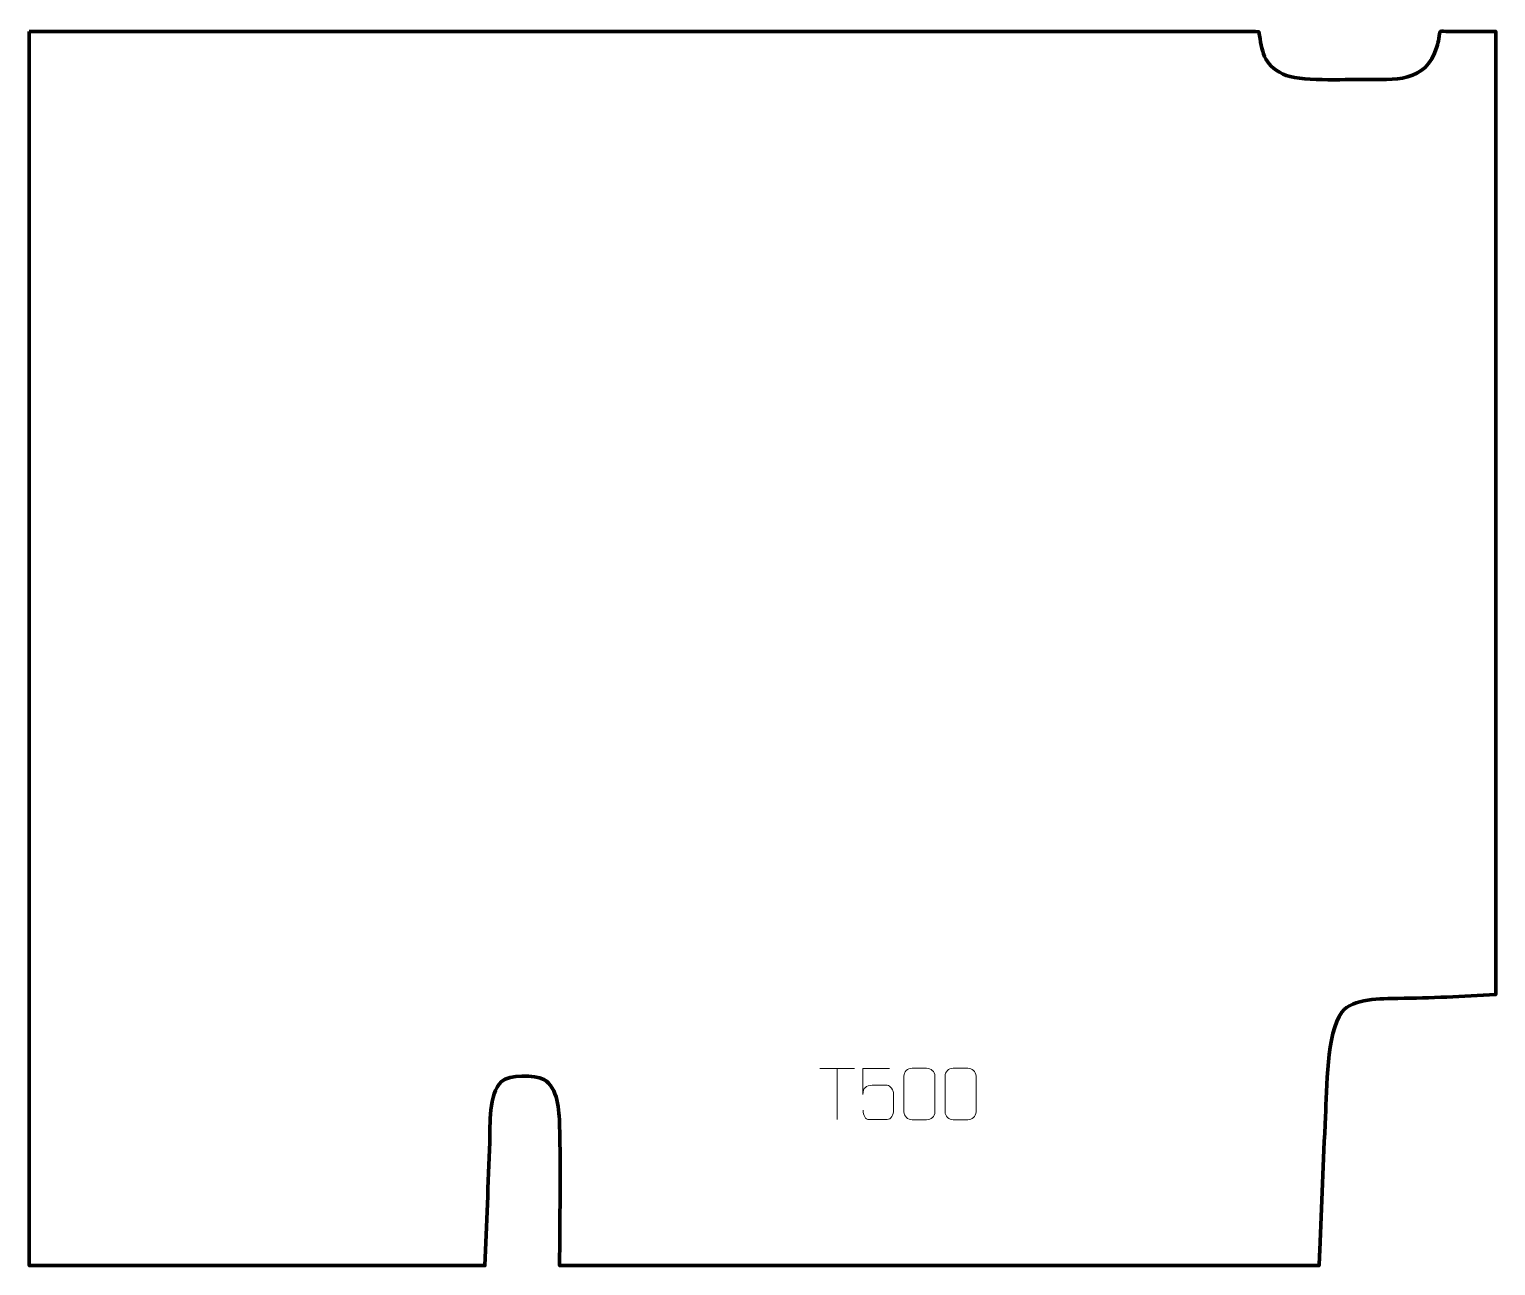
# Model space of a CAD drawing. Header units: millimetres. Extents: x 1065 to 1778, y 178 to 779.
import ezdxf

# ---------------------------------------------------------------- set-up
doc = ezdxf.new("R2010")
doc.units = ezdxf.units.MM
doc.header["$MEASUREMENT"] = 0
doc.layers.add('layer 2', color=7, linetype='Continuous')
doc.layers.add('layer 3', color=7, linetype='Continuous')

msp = doc.modelspace()

# ---------------------------------------------------------------- linework, layer by layer
at = {"layer": 'layer 2', "color": 142, "lineweight": 9}
for points in [[(1449.6243, 274.2658), (1449.6243, 274.2658), (1466.6115, 274.2658), (1466.6115, 274.2658)], [(1458.1181, 249.3358), (1458.1181, 249.3358), (1458.1181, 274.2893), (1458.1181, 274.2893)]]:
    msp.add_open_spline(points, degree=3, dxfattribs=at)
for points, knots in [([(1483.512, 274.2673), (1483.512, 274.2673), (1470.6603, 274.2673), (1470.6603, 274.2673), (1470.6603, 274.2673), (1470.6606, 270.0367), (1470.6606, 265.8058), (1470.6603, 261.5746), (1470.6603, 261.5746), (1470.66, 264.8847), (1472.291, 265.9565), (1475.103, 266.017), (1475.103, 266.017), (1477.5426, 266.0173), (1479.9821, 266.0173), (1482.4213, 266.017), (1482.4213, 266.017), (1484.0711, 266.0238), (1485.546, 263.6433), (1485.5745, 261.5746), (1485.5745, 261.5746), (1485.5742, 258.9873), (1485.5742, 256.3997), (1485.5745, 253.812), (1485.5745, 253.812), (1485.6207, 251.8526), (1484.1213, 249.4163), (1482.4954, 249.3578), (1482.4954, 249.3578), (1480.5389, 249.3581), (1475.6439, 249.3581), (1473.6869, 249.3578), (1473.6869, 249.3578), (1471.8414, 249.349), (1470.7343, 251.3138), (1470.7135, 253.8649)], [0, 0, 0, 0, 0.1, 0.1, 0.1, 0.1, 0.2, 0.2, 0.2, 0.2, 0.3, 0.3, 0.3, 0.3, 0.4, 0.4, 0.4, 0.4, 0.5, 0.5, 0.5, 0.5, 0.6, 0.6, 0.6, 0.6, 0.7, 0.7, 0.7, 0.7, 0.8, 0.8, 0.8, 0.8, 1, 1, 1, 1]), ([(1494.5372, 274.3118), (1496.9033, 274.3118), (1499.2698, 274.3118), (1501.6363, 274.3118), (1501.6363, 274.3118), (1503.6168, 274.3474), (1505.6428, 272.8531), (1505.6699, 270.411), (1505.6699, 270.411), (1505.6695, 264.6536), (1505.6695, 258.8958), (1505.6699, 253.1376), (1505.6699, 253.1376), (1505.5278, 250.81), (1503.8214, 249.3277), (1501.6363, 249.3169), (1501.6363, 249.3169), (1499.2639, 249.3173), (1496.8915, 249.3173), (1494.5195, 249.3169), (1494.5195, 249.3169), (1492.561, 249.2113), (1490.5546, 251.0992), (1490.566, 253.1202), (1490.566, 253.1202), (1490.5664, 258.9008), (1490.5664, 264.6811), (1490.566, 270.4609), (1490.566, 270.4609), (1490.5703, 272.6029), (1492.3474, 274.3254), (1494.5372, 274.3118)], [0, 0, 0, 0, 0.11111111, 0.11111111, 0.11111111, 0.11111111, 0.22222222, 0.22222222, 0.22222222, 0.22222222, 0.33333333, 0.33333333, 0.33333333, 0.33333333, 0.44444444, 0.44444444, 0.44444444, 0.44444444, 0.55555556, 0.55555556, 0.55555556, 0.55555556, 0.66666667, 0.66666667, 0.66666667, 0.66666667, 0.77777778, 0.77777778, 0.77777778, 0.77777778, 1, 1, 1, 1]), ([(1514.5372, 274.3118), (1516.9033, 274.3118), (1519.2698, 274.3118), (1521.6363, 274.3118), (1521.6363, 274.3118), (1523.6168, 274.3474), (1525.6428, 272.8531), (1525.6699, 270.411), (1525.6699, 270.411), (1525.6695, 264.6536), (1525.6695, 258.8958), (1525.6699, 253.1376), (1525.6699, 253.1376), (1525.5278, 250.81), (1523.8214, 249.3277), (1521.6363, 249.3169), (1521.6363, 249.3169), (1519.2639, 249.3173), (1516.8915, 249.3173), (1514.5195, 249.3169), (1514.5195, 249.3169), (1512.561, 249.2113), (1510.5546, 251.0992), (1510.566, 253.1202), (1510.566, 253.1202), (1510.5664, 258.9008), (1510.5664, 264.6811), (1510.566, 270.4609), (1510.566, 270.4609), (1510.5703, 272.6029), (1512.3474, 274.3254), (1514.5372, 274.3118)], [0, 0, 0, 0, 0.11111111, 0.11111111, 0.11111111, 0.11111111, 0.22222222, 0.22222222, 0.22222222, 0.22222222, 0.33333333, 0.33333333, 0.33333333, 0.33333333, 0.44444444, 0.44444444, 0.44444444, 0.44444444, 0.55555556, 0.55555556, 0.55555556, 0.55555556, 0.66666667, 0.66666667, 0.66666667, 0.66666667, 0.77777778, 0.77777778, 0.77777778, 0.77777778, 1, 1, 1, 1])]:
    msp.add_open_spline(points, degree=3, knots=knots, dxfattribs=at)
at = {"layer": 'layer 3', "color": 242, "lineweight": 158}
msp.add_open_spline([(1065.2315, 778.3487), (1262.5046, 778.3487), (1459.7885, 778.2031), (1657.0603, 778.3588), (1657.0603, 778.3588), (1659.1606, 778.3605), (1661.0779, 778.3361), (1663.178, 778.2027), (1663.178, 778.2027), (1664.9393, 768.6649), (1665.101, 762.4134), (1674.9519, 757.5772), (1674.9519, 757.5772), (1682.4849, 753.8789), (1704.9423, 755.065), (1714.2211, 755.0543), (1714.2211, 755.0543), (1729.1425, 755.0116), (1744.3267, 753.0598), (1749.7966, 770.8614), (1749.7966, 770.8614), (1750.2108, 772.2093), (1750.4428, 773.361), (1750.7128, 774.7368), (1750.7128, 774.7368), (1751.509, 779.3781), (1750.1453, 778.3441), (1756.1701, 778.3517), (1756.1701, 778.3517), (1763.5734, 778.3611), (1770.9789, 778.3487), (1778.3825, 778.3487), (1778.3825, 778.3487), (1778.3825, 778.3487), (1778.3825, 310.1474), (1778.3825, 310.1474), (1778.3825, 310.1474), (1762.2149, 309.1895), (1746.9899, 308.4875), (1730.7805, 308.2678), (1730.7805, 308.2678), (1723.2265, 308.1655), (1708.5271, 308.2887), (1703.5904, 301.6421), (1703.5904, 301.6421), (1696.0408, 291.4777), (1696.3064, 264.0049), (1695.6312, 250.8606), (1695.6312, 250.8606), (1694.5186, 229.2024), (1693.838, 207.5221), (1692.8482, 185.8573), (1692.8482, 185.8573), (1692.7321, 183.3545), (1692.6161, 180.8516), (1692.5, 178.3487), (1692.5, 178.3487), (1692.5, 178.3487), (1323.1412, 178.3487), (1323.1412, 178.3487), (1323.1412, 178.3487), (1323.152, 200.842), (1323.7612, 224.2016), (1323.1086, 246.5878), (1323.1086, 246.5878), (1322.8975, 253.8289), (1322.3986, 264.7544), (1315.4537, 268.8906), (1315.4537, 268.8906), (1310.8956, 271.0887), (1298.7846, 271.4269), (1294.846, 267.9364), (1294.846, 267.9364), (1288.4865, 261.4977), (1289.426, 247.2779), (1289.1183, 238.4206), (1289.1183, 238.4206), (1288.4219, 218.3805), (1287.6183, 198.3832), (1286.8047, 178.3487), (1286.8047, 178.3487), (1286.8047, 178.3487), (1065.2315, 178.3487), (1065.2315, 178.3487), (1065.2315, 178.3487), (1065.2315, 178.3487), (1065.2315, 778.3487), (1065.2315, 778.3487)], degree=3, knots=[0, 0, 0, 0, 0.04347826, 0.04347826, 0.04347826, 0.04347826, 0.08695652, 0.08695652, 0.08695652, 0.08695652, 0.13043478, 0.13043478, 0.13043478, 0.13043478, 0.17391304, 0.17391304, 0.17391304, 0.17391304, 0.2173913, 0.2173913, 0.2173913, 0.2173913, 0.26086957, 0.26086957, 0.26086957, 0.26086957, 0.30434783, 0.30434783, 0.30434783, 0.30434783, 0.34782609, 0.34782609, 0.34782609, 0.34782609, 0.39130435, 0.39130435, 0.39130435, 0.39130435, 0.43478261, 0.43478261, 0.43478261, 0.43478261, 0.47826087, 0.47826087, 0.47826087, 0.47826087, 0.52173913, 0.52173913, 0.52173913, 0.52173913, 0.56521739, 0.56521739, 0.56521739, 0.56521739, 0.60869565, 0.60869565, 0.60869565, 0.60869565, 0.65217391, 0.65217391, 0.65217391, 0.65217391, 0.69565217, 0.69565217, 0.69565217, 0.69565217, 0.73913043, 0.73913043, 0.73913043, 0.73913043, 0.7826087, 0.7826087, 0.7826087, 0.7826087, 0.82608696, 0.82608696, 0.82608696, 0.82608696, 0.86956522, 0.86956522, 0.86956522, 0.86956522, 0.91304348, 0.91304348, 0.91304348, 0.91304348, 1, 1, 1, 1], dxfattribs=at)

doc.saveas('drawing.dxf')
